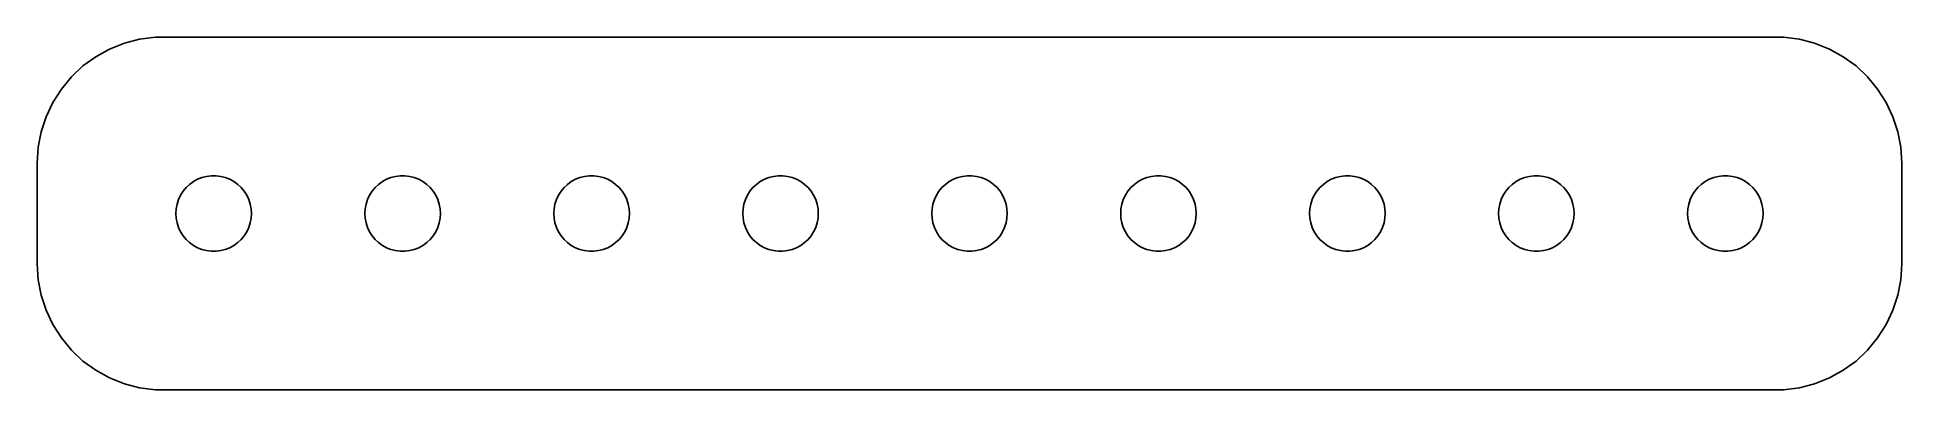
# Model space of a CAD drawing. Header units: metres. Extents: x -37 to 37, y 17 to 31.
import ezdxf

# ---------------------------------------------------------------- set-up
doc = ezdxf.new("R2010")
doc.units = ezdxf.units.M

msp = doc.modelspace()

# ---------------------------------------------------------------- linework, layer by layer
for p, q in [((-34.1289, 30.5241), (-34.6791, 30.2216)), ((-33.5451, 30.7553), (-34.1289, 30.5241)), ((-32.9369, 30.9114), (-33.5451, 30.7553)), ((-32.3139, 30.9901), (-32.9369, 30.9114)), ((32.3139, 30.9901), (-32.3139, 30.9901)), ((32.9369, 30.9114), (32.3139, 30.9901)), ((33.5451, 30.7553), (32.9369, 30.9114)), ((34.1289, 30.5241), (33.5451, 30.7553)), ((34.6791, 30.2216), (34.1289, 30.5241)), ((-35.1871, 29.8526), (-35.6448, 29.4227)), ((-34.6791, 30.2216), (-35.1871, 29.8526)), ((35.1871, 29.8526), (34.6791, 30.2216)), ((35.6448, 29.4227), (35.1871, 29.8526)), ((-36.0451, 28.9389), (-36.3815, 28.4088)), ((-35.6448, 29.4227), (-36.0451, 28.9389)), ((36.0451, 28.9389), (35.6448, 29.4227)), ((36.3815, 28.4088), (36.0451, 28.9389)), ((-36.3815, 28.4088), (-36.6489, 27.8406)), ((36.6489, 27.8406), (36.3815, 28.4088)), ((-36.6489, 27.8406), (-36.8429, 27.2434)), ((36.8429, 27.2434), (36.6489, 27.8406)), ((-36.8429, 27.2434), (-36.9606, 26.6267)), ((36.9606, 26.6267), (36.8429, 27.2434)), ((-36.9606, 26.6267), (-37, 26)), ((-37, 26), (-37, 22)), ((37, 26), (36.9606, 26.6267)), ((37, 22), (37, 26)), ((-30.9561, 25.1558), (-30.8037, 25.2665)), ((-30.8037, 25.2665), (-30.6387, 25.3572)), ((-30.6387, 25.3572), (-30.4635, 25.4266)), ((-30.4635, 25.4266), (-30.2811, 25.4734)), ((-30.2811, 25.4734), (-30.0942, 25.497)), ((-30.0942, 25.497), (-29.9058, 25.497)), ((-29.9058, 25.497), (-29.7189, 25.4734)), ((-29.7189, 25.4734), (-29.5365, 25.4266)), ((-29.5365, 25.4266), (-29.3613, 25.3572)), ((-29.3613, 25.3572), (-29.1963, 25.2665)), ((-29.1963, 25.2665), (-29.0439, 25.1558)), ((-23.4561, 25.1558), (-23.3037, 25.2665)), ((-23.3037, 25.2665), (-23.1387, 25.3572)), ((-23.1387, 25.3572), (-22.9635, 25.4266)), ((-22.9635, 25.4266), (-22.7811, 25.4734)), ((-22.7811, 25.4734), (-22.5942, 25.497)), ((-22.5942, 25.497), (-22.4058, 25.497)), ((-22.4058, 25.497), (-22.2189, 25.4734)), ((-22.2189, 25.4734), (-22.0365, 25.4266)), ((-22.0365, 25.4266), (-21.8613, 25.3572)), ((-21.8613, 25.3572), (-21.6963, 25.2665)), ((-21.6963, 25.2665), (-21.5439, 25.1558)), ((-15.9561, 25.1558), (-15.8037, 25.2665)), ((-15.8037, 25.2665), (-15.6387, 25.3572)), ((-15.6387, 25.3572), (-15.4635, 25.4266)), ((-15.4635, 25.4266), (-15.2811, 25.4734)), ((-15.2811, 25.4734), (-15.0942, 25.497)), ((-15.0942, 25.497), (-14.9058, 25.497)), ((-14.9058, 25.497), (-14.7189, 25.4734)), ((-14.7189, 25.4734), (-14.5365, 25.4266)), ((-14.5365, 25.4266), (-14.3613, 25.3572)), ((-14.3613, 25.3572), (-14.1963, 25.2665)), ((-14.1963, 25.2665), (-14.0439, 25.1558)), ((-8.45613, 25.1558), (-8.30373, 25.2665)), ((-8.30373, 25.2665), (-8.13866, 25.3572)), ((-8.13866, 25.3572), (-7.96352, 25.4266)), ((-7.96352, 25.4266), (-7.78107, 25.4734)), ((-7.78107, 25.4734), (-7.59418, 25.497)), ((-7.59418, 25.497), (-7.40581, 25.497)), ((-7.40581, 25.497), (-7.21892, 25.4734)), ((-7.21892, 25.4734), (-7.03647, 25.4266)), ((-7.03647, 25.4266), (-6.86133, 25.3572)), ((-6.86133, 25.3572), (-6.69626, 25.2665)), ((-6.69626, 25.2665), (-6.54385, 25.1558)), ((-0.956131, 25.1558), (-0.803726, 25.2665)), ((-0.803726, 25.2665), (-0.638657, 25.3572)), ((-0.638657, 25.3572), (-0.463516, 25.4266)), ((-0.463516, 25.4266), (-0.281067, 25.4734)), ((-0.281067, 25.4734), (-0.094177, 25.497)), ((-0.094177, 25.497), (0.094177, 25.497)), ((0.094177, 25.497), (0.281067, 25.4734)), ((0.281067, 25.4734), (0.463516, 25.4266)), ((0.463516, 25.4266), (0.638657, 25.3572)), ((0.638657, 25.3572), (0.803726, 25.2665)), ((0.803726, 25.2665), (0.956131, 25.1558)), ((6.54385, 25.1558), (6.69626, 25.2665)), ((6.69626, 25.2665), (6.86133, 25.3572)), ((6.86133, 25.3572), (7.03647, 25.4266)), ((7.03647, 25.4266), (7.21892, 25.4734)), ((7.21892, 25.4734), (7.40581, 25.497)), ((7.40581, 25.497), (7.59418, 25.497)), ((7.59418, 25.497), (7.78107, 25.4734)), ((7.78107, 25.4734), (7.96352, 25.4266)), ((7.96352, 25.4266), (8.13866, 25.3572)), ((8.13866, 25.3572), (8.30373, 25.2665)), ((8.30373, 25.2665), (8.45613, 25.1558)), ((14.0439, 25.1558), (14.1963, 25.2665)), ((14.1963, 25.2665), (14.3613, 25.3572)), ((14.3613, 25.3572), (14.5365, 25.4266)), ((14.5365, 25.4266), (14.7189, 25.4734)), ((14.7189, 25.4734), (14.9058, 25.497)), ((14.9058, 25.497), (15.0942, 25.497)), ((15.0942, 25.497), (15.2811, 25.4734)), ((15.2811, 25.4734), (15.4635, 25.4266)), ((15.4635, 25.4266), (15.6387, 25.3572)), ((15.6387, 25.3572), (15.8037, 25.2665)), ((15.8037, 25.2665), (15.9561, 25.1558)), ((21.5439, 25.1558), (21.6963, 25.2665)), ((21.6963, 25.2665), (21.8613, 25.3572)), ((21.8613, 25.3572), (22.0365, 25.4266)), ((22.0365, 25.4266), (22.2189, 25.4734)), ((22.2189, 25.4734), (22.4058, 25.497)), ((22.4058, 25.497), (22.5942, 25.497)), ((22.5942, 25.497), (22.7811, 25.4734)), ((22.7811, 25.4734), (22.9635, 25.4266)), ((22.9635, 25.4266), (23.1387, 25.3572)), ((23.1387, 25.3572), (23.3037, 25.2665)), ((23.3037, 25.2665), (23.4561, 25.1558)), ((29.0439, 25.1558), (29.1963, 25.2665)), ((29.1963, 25.2665), (29.3613, 25.3572)), ((29.3613, 25.3572), (29.5365, 25.4266)), ((29.5365, 25.4266), (29.7189, 25.4734)), ((29.7189, 25.4734), (29.9058, 25.497)), ((29.9058, 25.497), (30.0942, 25.497)), ((30.0942, 25.497), (30.2811, 25.4734)), ((30.2811, 25.4734), (30.4635, 25.4266)), ((30.4635, 25.4266), (30.6387, 25.3572)), ((30.6387, 25.3572), (30.8037, 25.2665)), ((30.8037, 25.2665), (30.9561, 25.1558)), ((-31.4529, 24.373), (-31.3947, 24.5522)), ((-31.3947, 24.5522), (-31.3145, 24.7226)), ((-31.3145, 24.7226), (-31.2135, 24.8817)), ((-31.2135, 24.8817), (-31.0934, 25.0268)), ((-31.0934, 25.0268), (-30.9561, 25.1558)), ((-29.0439, 25.1558), (-28.9065, 25.0268)), ((-28.9065, 25.0268), (-28.7865, 24.8817)), ((-28.7865, 24.8817), (-28.6855, 24.7226)), ((-28.6855, 24.7226), (-28.6053, 24.5522)), ((-28.6053, 24.5522), (-28.5471, 24.373)), ((-23.9529, 24.373), (-23.8947, 24.5522)), ((-23.8947, 24.5522), (-23.8145, 24.7226)), ((-23.8145, 24.7226), (-23.7135, 24.8817)), ((-23.7135, 24.8817), (-23.5934, 25.0268)), ((-23.5934, 25.0268), (-23.4561, 25.1558)), ((-21.5439, 25.1558), (-21.4065, 25.0268)), ((-21.4065, 25.0268), (-21.2865, 24.8817)), ((-21.2865, 24.8817), (-21.1855, 24.7226)), ((-21.1855, 24.7226), (-21.1053, 24.5522)), ((-21.1053, 24.5522), (-21.0471, 24.373)), ((-16.4529, 24.373), (-16.3947, 24.5522)), ((-16.3947, 24.5522), (-16.3145, 24.7226)), ((-16.3145, 24.7226), (-16.2135, 24.8817)), ((-16.2135, 24.8817), (-16.0934, 25.0268)), ((-16.0934, 25.0268), (-15.9561, 25.1558)), ((-14.0439, 25.1558), (-13.9065, 25.0268)), ((-13.9065, 25.0268), (-13.7865, 24.8817)), ((-13.7865, 24.8817), (-13.6855, 24.7226)), ((-13.6855, 24.7226), (-13.6053, 24.5522)), ((-13.6053, 24.5522), (-13.5471, 24.373)), ((-8.95287, 24.373), (-8.89465, 24.5522)), ((-8.89465, 24.5522), (-8.81445, 24.7226)), ((-8.81445, 24.7226), (-8.71352, 24.8817)), ((-8.71352, 24.8817), (-8.59344, 25.0268)), ((-8.59344, 25.0268), (-8.45613, 25.1558)), ((-6.54385, 25.1558), (-6.40654, 25.0268)), ((-6.40654, 25.0268), (-6.28647, 24.8817)), ((-6.28647, 24.8817), (-6.18553, 24.7226)), ((-6.18553, 24.7226), (-6.10533, 24.5522)), ((-6.10533, 24.5522), (-6.04712, 24.373)), ((-1.45287, 24.373), (-1.39465, 24.5522)), ((-1.39465, 24.5522), (-1.31445, 24.7226)), ((-1.31445, 24.7226), (-1.21352, 24.8817)), ((-1.21352, 24.8817), (-1.09344, 25.0268)), ((-1.09344, 25.0268), (-0.956131, 25.1558)), ((0.956131, 25.1558), (1.09344, 25.0268)), ((1.09344, 25.0268), (1.21352, 24.8817)), ((1.21352, 24.8817), (1.31445, 24.7226)), ((1.31445, 24.7226), (1.39465, 24.5522)), ((1.39465, 24.5522), (1.45287, 24.373)), ((6.04712, 24.373), (6.10533, 24.5522)), ((6.10533, 24.5522), (6.18553, 24.7226)), ((6.18553, 24.7226), (6.28647, 24.8817)), ((6.28647, 24.8817), (6.40654, 25.0268)), ((6.40654, 25.0268), (6.54385, 25.1558)), ((8.45613, 25.1558), (8.59344, 25.0268)), ((8.59344, 25.0268), (8.71352, 24.8817)), ((8.71352, 24.8817), (8.81445, 24.7226)), ((8.81445, 24.7226), (8.89465, 24.5522)), ((8.89465, 24.5522), (8.95287, 24.373)), ((13.5471, 24.373), (13.6053, 24.5522)), ((13.6053, 24.5522), (13.6855, 24.7226)), ((13.6855, 24.7226), (13.7865, 24.8817)), ((13.7865, 24.8817), (13.9065, 25.0268)), ((13.9065, 25.0268), (14.0439, 25.1558)), ((15.9561, 25.1558), (16.0934, 25.0268)), ((16.0934, 25.0268), (16.2135, 24.8817)), ((16.2135, 24.8817), (16.3145, 24.7226)), ((16.3145, 24.7226), (16.3947, 24.5522)), ((16.3947, 24.5522), (16.4529, 24.373)), ((21.0471, 24.373), (21.1053, 24.5522)), ((21.1053, 24.5522), (21.1855, 24.7226)), ((21.1855, 24.7226), (21.2865, 24.8817)), ((21.2865, 24.8817), (21.4065, 25.0268)), ((21.4065, 25.0268), (21.5439, 25.1558)), ((23.4561, 25.1558), (23.5934, 25.0268)), ((23.5934, 25.0268), (23.7135, 24.8817)), ((23.7135, 24.8817), (23.8145, 24.7226)), ((23.8145, 24.7226), (23.8947, 24.5522)), ((23.8947, 24.5522), (23.9529, 24.373)), ((28.5471, 24.373), (28.6053, 24.5522)), ((28.6053, 24.5522), (28.6855, 24.7226)), ((28.6855, 24.7226), (28.7865, 24.8817)), ((28.7865, 24.8817), (28.9065, 25.0268)), ((28.9065, 25.0268), (29.0439, 25.1558)), ((30.9561, 25.1558), (31.0934, 25.0268)), ((31.0934, 25.0268), (31.2135, 24.8817)), ((31.2135, 24.8817), (31.3145, 24.7226)), ((31.3145, 24.7226), (31.3947, 24.5522)), ((31.3947, 24.5522), (31.4529, 24.373)), ((-31.5, 24), (-31.4882, 24.188)), ((-31.4882, 23.812), (-31.5, 24)), ((-31.4882, 24.188), (-31.4529, 24.373)), ((-31.4529, 23.627), (-31.4882, 23.812)), ((-28.5471, 24.373), (-28.5118, 24.188)), ((-28.5118, 23.812), (-28.5471, 23.627)), ((-28.5118, 24.188), (-28.5, 24)), ((-28.5, 24), (-28.5118, 23.812)), ((-24, 24), (-23.9882, 24.188)), ((-23.9882, 23.812), (-24, 24)), ((-23.9882, 24.188), (-23.9529, 24.373)), ((-23.9529, 23.627), (-23.9882, 23.812)), ((-21.0471, 24.373), (-21.0118, 24.188)), ((-21.0118, 23.812), (-21.0471, 23.627)), ((-21.0118, 24.188), (-21, 24)), ((-21, 24), (-21.0118, 23.812)), ((-16.5, 24), (-16.4882, 24.188)), ((-16.4882, 23.812), (-16.5, 24)), ((-16.4882, 24.188), (-16.4529, 24.373)), ((-16.4529, 23.627), (-16.4882, 23.812)), ((-13.5471, 24.373), (-13.5118, 24.188)), ((-13.5118, 23.812), (-13.5471, 23.627)), ((-13.5118, 24.188), (-13.5, 24)), ((-13.5, 24), (-13.5118, 23.812)), ((-9, 24), (-8.98816, 24.188)), ((-8.98816, 23.812), (-9, 24)), ((-8.98816, 24.188), (-8.95287, 24.373)), ((-8.95287, 23.627), (-8.98816, 23.812)), ((-6.04712, 24.373), (-6.01183, 24.188)), ((-6.01183, 23.812), (-6.04712, 23.627)), ((-6.01183, 24.188), (-6, 24)), ((-6, 24), (-6.01183, 23.812)), ((-1.5, 24), (-1.48816, 24.188)), ((-1.48816, 23.812), (-1.5, 24)), ((-1.48816, 24.188), (-1.45287, 24.373)), ((-1.45287, 23.627), (-1.48816, 23.812)), ((1.45287, 24.373), (1.48816, 24.188)), ((1.48816, 23.812), (1.45287, 23.627)), ((1.48816, 24.188), (1.5, 24)), ((1.5, 24), (1.48816, 23.812)), ((6, 24), (6.01183, 24.188)), ((6.01183, 23.812), (6, 24)), ((6.01183, 24.188), (6.04712, 24.373)), ((6.04712, 23.627), (6.01183, 23.812)), ((8.95287, 24.373), (8.98816, 24.188)), ((8.98816, 23.812), (8.95287, 23.627)), ((8.98816, 24.188), (9, 24)), ((9, 24), (8.98816, 23.812)), ((13.5, 24), (13.5118, 24.188)), ((13.5118, 23.812), (13.5, 24)), ((13.5118, 24.188), (13.5471, 24.373)), ((13.5471, 23.627), (13.5118, 23.812)), ((16.4529, 24.373), (16.4882, 24.188)), ((16.4882, 23.812), (16.4529, 23.627)), ((16.4882, 24.188), (16.5, 24)), ((16.5, 24), (16.4882, 23.812)), ((21, 24), (21.0118, 24.188)), ((21.0118, 23.812), (21, 24)), ((21.0118, 24.188), (21.0471, 24.373)), ((21.0471, 23.627), (21.0118, 23.812)), ((23.9529, 24.373), (23.9882, 24.188)), ((23.9882, 23.812), (23.9529, 23.627)), ((23.9882, 24.188), (24, 24)), ((24, 24), (23.9882, 23.812)), ((28.5, 24), (28.5118, 24.188)), ((28.5118, 23.812), (28.5, 24)), ((28.5118, 24.188), (28.5471, 24.373)), ((28.5471, 23.627), (28.5118, 23.812)), ((31.4529, 24.373), (31.4882, 24.188)), ((31.4882, 23.812), (31.4529, 23.627)), ((31.4882, 24.188), (31.5, 24)), ((31.5, 24), (31.4882, 23.812)), ((-31.3947, 23.4478), (-31.4529, 23.627)), ((-31.3145, 23.2774), (-31.3947, 23.4478)), ((-31.2135, 23.1183), (-31.3145, 23.2774)), ((-31.0934, 22.9732), (-31.2135, 23.1183)), ((-30.9561, 22.8442), (-31.0934, 22.9732)), ((-28.9065, 22.9732), (-29.0439, 22.8442)), ((-28.7865, 23.1183), (-28.9065, 22.9732)), ((-28.6855, 23.2774), (-28.7865, 23.1183)), ((-28.6053, 23.4478), (-28.6855, 23.2774)), ((-28.5471, 23.627), (-28.6053, 23.4478)), ((-23.8947, 23.4478), (-23.9529, 23.627)), ((-23.8145, 23.2774), (-23.8947, 23.4478)), ((-23.7135, 23.1183), (-23.8145, 23.2774)), ((-23.5934, 22.9732), (-23.7135, 23.1183)), ((-23.4561, 22.8442), (-23.5934, 22.9732)), ((-21.4065, 22.9732), (-21.5439, 22.8442)), ((-21.2865, 23.1183), (-21.4065, 22.9732)), ((-21.1855, 23.2774), (-21.2865, 23.1183)), ((-21.1053, 23.4478), (-21.1855, 23.2774)), ((-21.0471, 23.627), (-21.1053, 23.4478)), ((-16.3947, 23.4478), (-16.4529, 23.627)), ((-16.3145, 23.2774), (-16.3947, 23.4478)), ((-16.2135, 23.1183), (-16.3145, 23.2774)), ((-16.0934, 22.9732), (-16.2135, 23.1183)), ((-15.9561, 22.8442), (-16.0934, 22.9732)), ((-13.9065, 22.9732), (-14.0439, 22.8442)), ((-13.7865, 23.1183), (-13.9065, 22.9732)), ((-13.6855, 23.2774), (-13.7865, 23.1183)), ((-13.6053, 23.4478), (-13.6855, 23.2774)), ((-13.5471, 23.627), (-13.6053, 23.4478)), ((-8.89465, 23.4478), (-8.95287, 23.627)), ((-8.81445, 23.2774), (-8.89465, 23.4478)), ((-8.71352, 23.1183), (-8.81445, 23.2774)), ((-8.59344, 22.9732), (-8.71352, 23.1183)), ((-8.45613, 22.8442), (-8.59344, 22.9732)), ((-6.40654, 22.9732), (-6.54385, 22.8442)), ((-6.28647, 23.1183), (-6.40654, 22.9732)), ((-6.18553, 23.2774), (-6.28647, 23.1183)), ((-6.10533, 23.4478), (-6.18553, 23.2774)), ((-6.04712, 23.627), (-6.10533, 23.4478)), ((-1.39465, 23.4478), (-1.45287, 23.627)), ((-1.31445, 23.2774), (-1.39465, 23.4478)), ((-1.21352, 23.1183), (-1.31445, 23.2774)), ((-1.09344, 22.9732), (-1.21352, 23.1183)), ((-0.956131, 22.8442), (-1.09344, 22.9732)), ((1.09344, 22.9732), (0.956131, 22.8442)), ((1.21352, 23.1183), (1.09344, 22.9732)), ((1.31445, 23.2774), (1.21352, 23.1183)), ((1.39465, 23.4478), (1.31445, 23.2774)), ((1.45287, 23.627), (1.39465, 23.4478)), ((6.10533, 23.4478), (6.04712, 23.627)), ((6.18553, 23.2774), (6.10533, 23.4478)), ((6.28647, 23.1183), (6.18553, 23.2774)), ((6.40654, 22.9732), (6.28647, 23.1183)), ((6.54385, 22.8442), (6.40654, 22.9732)), ((8.59344, 22.9732), (8.45613, 22.8442)), ((8.71352, 23.1183), (8.59344, 22.9732)), ((8.81445, 23.2774), (8.71352, 23.1183)), ((8.89465, 23.4478), (8.81445, 23.2774)), ((8.95287, 23.627), (8.89465, 23.4478)), ((13.6053, 23.4478), (13.5471, 23.627)), ((13.6855, 23.2774), (13.6053, 23.4478)), ((13.7865, 23.1183), (13.6855, 23.2774)), ((13.9065, 22.9732), (13.7865, 23.1183)), ((14.0439, 22.8442), (13.9065, 22.9732)), ((16.0934, 22.9732), (15.9561, 22.8442)), ((16.2135, 23.1183), (16.0934, 22.9732)), ((16.3145, 23.2774), (16.2135, 23.1183)), ((16.3947, 23.4478), (16.3145, 23.2774)), ((16.4529, 23.627), (16.3947, 23.4478)), ((21.1053, 23.4478), (21.0471, 23.627)), ((21.1855, 23.2774), (21.1053, 23.4478)), ((21.2865, 23.1183), (21.1855, 23.2774)), ((21.4065, 22.9732), (21.2865, 23.1183)), ((21.5439, 22.8442), (21.4065, 22.9732)), ((23.5934, 22.9732), (23.4561, 22.8442)), ((23.7135, 23.1183), (23.5934, 22.9732)), ((23.8145, 23.2774), (23.7135, 23.1183)), ((23.8947, 23.4478), (23.8145, 23.2774)), ((23.9529, 23.627), (23.8947, 23.4478)), ((28.6053, 23.4478), (28.5471, 23.627)), ((28.6855, 23.2774), (28.6053, 23.4478)), ((28.7865, 23.1183), (28.6855, 23.2774)), ((28.9065, 22.9732), (28.7865, 23.1183)), ((29.0439, 22.8442), (28.9065, 22.9732)), ((31.0934, 22.9732), (30.9561, 22.8442)), ((31.2135, 23.1183), (31.0934, 22.9732)), ((31.3145, 23.2774), (31.2135, 23.1183)), ((31.3947, 23.4478), (31.3145, 23.2774)), ((31.4529, 23.627), (31.3947, 23.4478)), ((-30.8037, 22.7335), (-30.9561, 22.8442)), ((-30.6387, 22.6428), (-30.8037, 22.7335)), ((-30.4635, 22.5734), (-30.6387, 22.6428)), ((-30.2811, 22.5266), (-30.4635, 22.5734)), ((-30.0942, 22.503), (-30.2811, 22.5266)), ((-29.9058, 22.503), (-30.0942, 22.503)), ((-29.7189, 22.5266), (-29.9058, 22.503)), ((-29.5365, 22.5734), (-29.7189, 22.5266)), ((-29.3613, 22.6428), (-29.5365, 22.5734)), ((-29.1963, 22.7335), (-29.3613, 22.6428)), ((-29.0439, 22.8442), (-29.1963, 22.7335)), ((-23.3037, 22.7335), (-23.4561, 22.8442)), ((-23.1387, 22.6428), (-23.3037, 22.7335)), ((-22.9635, 22.5734), (-23.1387, 22.6428)), ((-22.7811, 22.5266), (-22.9635, 22.5734)), ((-22.5942, 22.503), (-22.7811, 22.5266)), ((-22.4058, 22.503), (-22.5942, 22.503)), ((-22.2189, 22.5266), (-22.4058, 22.503)), ((-22.0365, 22.5734), (-22.2189, 22.5266)), ((-21.8613, 22.6428), (-22.0365, 22.5734)), ((-21.6963, 22.7335), (-21.8613, 22.6428)), ((-21.5439, 22.8442), (-21.6963, 22.7335)), ((-15.8037, 22.7335), (-15.9561, 22.8442)), ((-15.6387, 22.6428), (-15.8037, 22.7335)), ((-15.4635, 22.5734), (-15.6387, 22.6428)), ((-15.2811, 22.5266), (-15.4635, 22.5734)), ((-15.0942, 22.503), (-15.2811, 22.5266)), ((-14.9058, 22.503), (-15.0942, 22.503)), ((-14.7189, 22.5266), (-14.9058, 22.503)), ((-14.5365, 22.5734), (-14.7189, 22.5266)), ((-14.3613, 22.6428), (-14.5365, 22.5734)), ((-14.1963, 22.7335), (-14.3613, 22.6428)), ((-14.0439, 22.8442), (-14.1963, 22.7335)), ((-8.30373, 22.7335), (-8.45613, 22.8442)), ((-8.13866, 22.6428), (-8.30373, 22.7335)), ((-7.96352, 22.5734), (-8.13866, 22.6428)), ((-7.78107, 22.5266), (-7.96352, 22.5734)), ((-7.59418, 22.503), (-7.78107, 22.5266)), ((-7.40581, 22.503), (-7.59418, 22.503)), ((-7.21892, 22.5266), (-7.40581, 22.503)), ((-7.03647, 22.5734), (-7.21892, 22.5266)), ((-6.86133, 22.6428), (-7.03647, 22.5734)), ((-6.69626, 22.7335), (-6.86133, 22.6428)), ((-6.54385, 22.8442), (-6.69626, 22.7335)), ((-0.803726, 22.7335), (-0.956131, 22.8442)), ((-0.638657, 22.6428), (-0.803726, 22.7335)), ((-0.463516, 22.5734), (-0.638657, 22.6428)), ((-0.281067, 22.5266), (-0.463516, 22.5734)), ((-0.094177, 22.503), (-0.281067, 22.5266)), ((0.094177, 22.503), (-0.094177, 22.503)), ((0.281067, 22.5266), (0.094177, 22.503)), ((0.463516, 22.5734), (0.281067, 22.5266)), ((0.638657, 22.6428), (0.463516, 22.5734)), ((0.803726, 22.7335), (0.638657, 22.6428)), ((0.956131, 22.8442), (0.803726, 22.7335)), ((6.69626, 22.7335), (6.54385, 22.8442)), ((6.86133, 22.6428), (6.69626, 22.7335)), ((7.03647, 22.5734), (6.86133, 22.6428)), ((7.21892, 22.5266), (7.03647, 22.5734)), ((7.40581, 22.503), (7.21892, 22.5266)), ((7.59418, 22.503), (7.40581, 22.503)), ((7.78107, 22.5266), (7.59418, 22.503)), ((7.96352, 22.5734), (7.78107, 22.5266)), ((8.13866, 22.6428), (7.96352, 22.5734)), ((8.30373, 22.7335), (8.13866, 22.6428)), ((8.45613, 22.8442), (8.30373, 22.7335)), ((14.1963, 22.7335), (14.0439, 22.8442)), ((14.3613, 22.6428), (14.1963, 22.7335)), ((14.5365, 22.5734), (14.3613, 22.6428)), ((14.7189, 22.5266), (14.5365, 22.5734)), ((14.9058, 22.503), (14.7189, 22.5266)), ((15.0942, 22.503), (14.9058, 22.503)), ((15.2811, 22.5266), (15.0942, 22.503)), ((15.4635, 22.5734), (15.2811, 22.5266)), ((15.6387, 22.6428), (15.4635, 22.5734)), ((15.8037, 22.7335), (15.6387, 22.6428)), ((15.9561, 22.8442), (15.8037, 22.7335)), ((21.6963, 22.7335), (21.5439, 22.8442)), ((21.8613, 22.6428), (21.6963, 22.7335)), ((22.0365, 22.5734), (21.8613, 22.6428)), ((22.2189, 22.5266), (22.0365, 22.5734)), ((22.4058, 22.503), (22.2189, 22.5266)), ((22.5942, 22.503), (22.4058, 22.503)), ((22.7811, 22.5266), (22.5942, 22.503)), ((22.9635, 22.5734), (22.7811, 22.5266)), ((23.1387, 22.6428), (22.9635, 22.5734)), ((23.3037, 22.7335), (23.1387, 22.6428)), ((23.4561, 22.8442), (23.3037, 22.7335)), ((29.1963, 22.7335), (29.0439, 22.8442)), ((29.3613, 22.6428), (29.1963, 22.7335)), ((29.5365, 22.5734), (29.3613, 22.6428)), ((29.7189, 22.5266), (29.5365, 22.5734)), ((29.9058, 22.503), (29.7189, 22.5266)), ((30.0942, 22.503), (29.9058, 22.503)), ((30.2811, 22.5266), (30.0942, 22.503)), ((30.4635, 22.5734), (30.2811, 22.5266)), ((30.6387, 22.6428), (30.4635, 22.5734)), ((30.8037, 22.7335), (30.6387, 22.6428)), ((30.9561, 22.8442), (30.8037, 22.7335)), ((-37, 22), (-36.9606, 21.3733)), ((36.9606, 21.3733), (37, 22)), ((-36.9606, 21.3733), (-36.8429, 20.7566)), ((-36.8429, 20.7566), (-36.6489, 20.1594)), ((36.6489, 20.1594), (36.8429, 20.7566)), ((36.8429, 20.7566), (36.9606, 21.3733)), ((-36.6489, 20.1594), (-36.3815, 19.5912)), ((36.3815, 19.5912), (36.6489, 20.1594)), ((-36.3815, 19.5912), (-36.0451, 19.0611)), ((36.0451, 19.0611), (36.3815, 19.5912)), ((-36.0451, 19.0611), (-35.6448, 18.5773)), ((-35.6448, 18.5773), (-35.1871, 18.1474)), ((35.1871, 18.1474), (35.6448, 18.5773)), ((35.6448, 18.5773), (36.0451, 19.0611)), ((-35.1871, 18.1474), (-34.6791, 17.7784)), ((-34.6791, 17.7784), (-34.1289, 17.4759)), ((34.1289, 17.4759), (34.6791, 17.7784)), ((34.6791, 17.7784), (35.1871, 18.1474)), ((-34.1289, 17.4759), (-33.5451, 17.2447)), ((-33.5451, 17.2447), (-32.9369, 17.0886)), ((-32.9369, 17.0886), (-32.3139, 17.0099)), ((32.3139, 17.0099), (32.9369, 17.0886)), ((32.9369, 17.0886), (33.5451, 17.2447)), ((33.5451, 17.2447), (34.1289, 17.4759)), ((-32.3139, 17.0099), (32.3139, 17.0099))]:
    msp.add_line(p, q)

doc.saveas('drawing.dxf')
